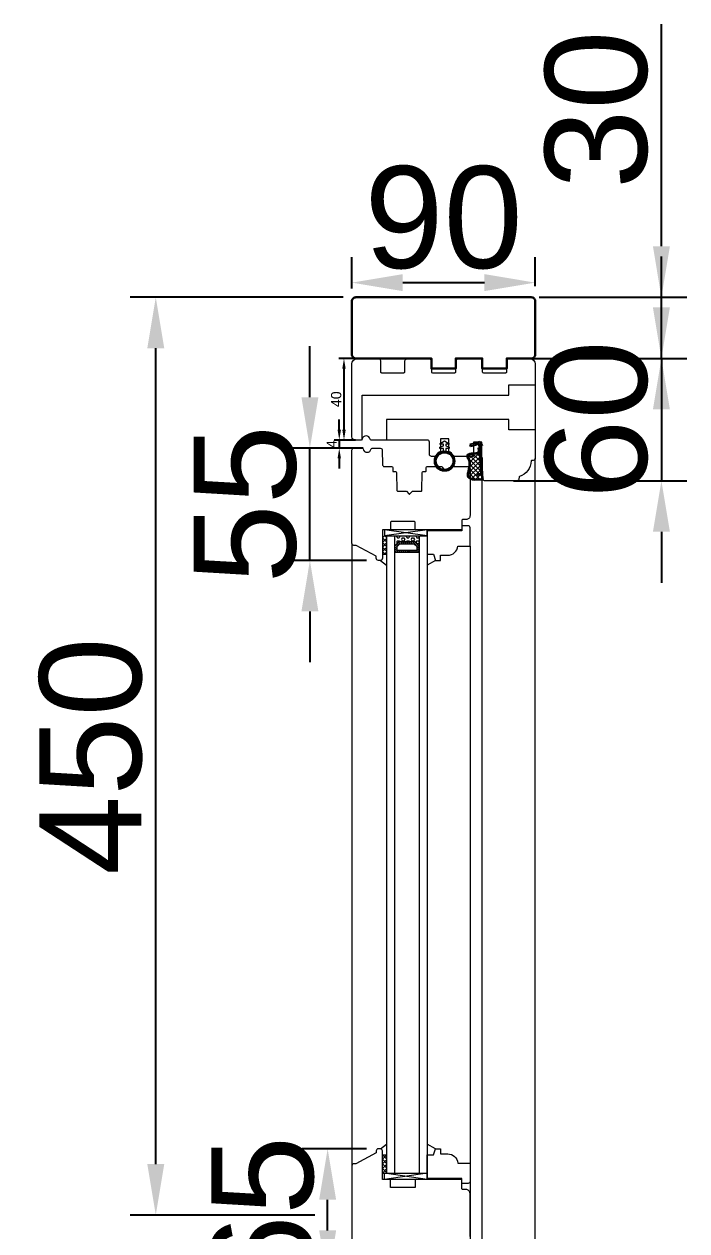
# Model space of a CAD drawing. Header units: millimetres. Extents: x 0 to 182016, y 11 to 3710.
# Drawn here: x 56104 to 56429, y 2214 to 2806 of the extents above; entities that cross this region are included whole.
import ezdxf

# ---------------------------------------------------------------- set-up
doc = ezdxf.new("R2010")
doc.units = ezdxf.units.MM
for name, color, linetype, lineweight in [('Matmenys', 10, 'Continuous', 20), ('OTHER', 251, 'Continuous', 13), ('Stakta', 7, 'Continuous', 25), ('Testinės profilio linijos', 7, 'Continuous', 5)]:
    doc.layers.add(name, color=color, linetype=linetype, lineweight=lineweight)
doc.layers.add('Stiklo paketas', color=7, linetype='Continuous')
doc.styles.get("Standard").update_dxf_attribs({"font": 'arial.ttf'})
doc.dimstyles.new('2', dxfattribs={"dimscale": 2, "dimtxt": 2.5, "dimasz": 2.5, "dimexe": 1.25, "dimexo": 0.625, "dimtad": 1, "dimtxsty": 'Standard', "dimcen": 2.5, "dimadec": 0, "dimazin": 0, "dimtfac": 1, "dimtmove": 0, "dimatfit": 3, "dimfxl": 1, "dimarcsym": 0})
doc.dimstyles.new('Padidinti matmenys', dxfattribs={"dimscale": 10, "dimtxt": 5, "dimasz": 2.5, "dimexe": 1.25, "dimexo": 0.625, "dimtad": 1, "dimdec": 1, "dimtxsty": 'Standard', "dimcen": 2.5, "dimadec": 0, "dimazin": 0, "dimtfac": 1, "dimtdec": 1, "dimtmove": 0, "dimatfit": 3, "dimfxl": 1, "dimarcsym": 0})

# ---------------------------------------------------------------- blocks, each defined once
blk = doc.blocks.new('*D1182')
at = {"layer": 'Defpoints', "color": 0, "transparency": 16777216}
for p in [(56273, 2642.19), (56260.65, 2602.19), (56267.5, 2602.19)]:
    blk.add_point(p, dxfattribs=at)
at = {"layer": 'Matmenys', "color": 0, "lineweight": -2, "transparency": 16777216}
for p, q in [((56271.75, 2642.19), (56258.15, 2642.19)), ((56260.65, 2637.19), (56260.65, 2607.19)), ((56266.25, 2602.19), (56258.15, 2602.19))]:
    blk.add_line(p, q, dxfattribs=at)
at = {"layer": 'Matmenys', "color": 0, "transparency": 16777216}
for points in [[(56259.81, 2637.19), (56261.48, 2637.19), (56260.65, 2642.19)], [(56259.81, 2607.19), (56261.48, 2607.19), (56260.65, 2602.19)]]:
    blk.add_solid(points, dxfattribs=at)
at = {"layer": 'Matmenys', "color": 0, "lineweight": 5, "transparency": 16777216, "insert": (56256.84, 2622.19), "char_height": 5, "attachment_point": 5, "rotation": 90}
blk.add_mtext('40', dxfattribs=at)
blk = doc.blocks.new('*D1183')
at = {"color": 0, "lineweight": -2, "transparency": 16777216}
for p, q in [((56416.37, 2667.19), (56416.37, 2692.19)), ((56352.25, 2642.19), (56428.87, 2642.19)), ((56416.37, 2642.19), (56416.37, 2582.19)), ((56343.75, 2582.19), (56428.87, 2582.19)), ((56416.37, 2557.19), (56416.37, 2532.19))]:
    blk.add_line(p, q, dxfattribs=at)
at = {"color": 0, "transparency": 16777216}
for points in [[(56412.21, 2667.19), (56420.54, 2667.19), (56416.37, 2642.19)], [(56412.21, 2557.19), (56420.54, 2557.19), (56416.37, 2582.19)]]:
    blk.add_solid(points, dxfattribs=at)
at = {"layer": 'Defpoints', "color": 0, "transparency": 16777216}
for p in [(56346, 2642.19), (56337.5, 2582.19), (56416.37, 2582.19)]:
    blk.add_point(p, dxfattribs=at)
at = {"color": 0, "lineweight": 5, "transparency": 16777216, "insert": (56384.59, 2612.19), "char_height": 50, "attachment_point": 5, "rotation": 90}
blk.add_mtext('60', dxfattribs=at)
blk = doc.blocks.new('*D1184')
at = {"color": 0, "lineweight": -2, "transparency": 16777216}
for p, q in [((56243.93, 2623.19), (56243.93, 2648.19)), ((56270, 2598.19), (56231.43, 2598.19)), ((56243.93, 2543.19), (56243.93, 2598.19)), ((56271.75, 2543.19), (56231.43, 2543.19)), ((56243.93, 2518.19), (56243.93, 2493.19))]:
    blk.add_line(p, q, dxfattribs=at)
at = {"color": 0, "transparency": 16777216}
for points in [[(56239.77, 2623.19), (56248.1, 2623.19), (56243.93, 2598.19)], [(56239.77, 2518.19), (56248.1, 2518.19), (56243.93, 2543.19)]]:
    blk.add_solid(points, dxfattribs=at)
at = {"layer": 'Defpoints', "color": 0, "transparency": 16777216}
for p in [(56243.93, 2598.19), (56276.25, 2598.19), (56278, 2543.19)]:
    blk.add_point(p, dxfattribs=at)
at = {"color": 0, "lineweight": 5, "transparency": 16777216, "insert": (56212.26, 2570.69), "char_height": 50, "attachment_point": 5, "rotation": 90}
blk.add_mtext('55', dxfattribs=at)
blk = doc.blocks.new('*D1185')
at = {"color": 0, "lineweight": -2, "transparency": 16777216}
for p, q in [((56264.51, 2676.44), (56264.51, 2691.86)), ((56354.51, 2677.59), (56354.51, 2691.86)), ((56289.51, 2679.36), (56329.51, 2679.36))]:
    blk.add_line(p, q, dxfattribs=at)
at = {"color": 0, "transparency": 16777216}
for points in [[(56289.51, 2683.53), (56289.51, 2675.2), (56264.51, 2679.36)], [(56329.51, 2683.53), (56329.51, 2675.2), (56354.51, 2679.36)]]:
    blk.add_solid(points, dxfattribs=at)
at = {"layer": 'Defpoints', "color": 0, "transparency": 16777216}
for p in [(56354.51, 2679.36), (56264.51, 2670.19), (56354.51, 2671.34)]:
    blk.add_point(p, dxfattribs=at)
at = {"color": 0, "lineweight": 5, "transparency": 16777216, "insert": (56309.51, 2711.14), "char_height": 50, "attachment_point": 5}
blk.add_mtext('90', dxfattribs=at)
blk = doc.blocks.new('*D1186')
at = {"layer": 'Defpoints', "color": 0, "transparency": 16777216}
for p in [(56258.33, 2598.19), (56267.5, 2602.19), (56267.75, 2598.19)]:
    blk.add_point(p, dxfattribs=at)
at = {"layer": 'Matmenys', "color": 0, "lineweight": -2, "transparency": 16777216}
for p, q in [((56258.33, 2607.19), (56258.33, 2612.19)), ((56266.25, 2602.19), (56255.83, 2602.19)), ((56266.5, 2598.19), (56255.83, 2598.19)), ((56258.33, 2602.19), (56258.33, 2598.19)), ((56258.33, 2593.19), (56258.33, 2588.19))]:
    blk.add_line(p, q, dxfattribs=at)
at = {"layer": 'Matmenys', "color": 0, "transparency": 16777216}
for points in [[(56257.5, 2607.19), (56259.17, 2607.19), (56258.33, 2602.19)], [(56257.5, 2593.19), (56259.17, 2593.19), (56258.33, 2598.19)]]:
    blk.add_solid(points, dxfattribs=at)
at = {"layer": 'Matmenys', "color": 0, "lineweight": 5, "transparency": 16777216, "insert": (56254.58, 2600.19), "char_height": 5, "attachment_point": 5, "rotation": 90}
blk.add_mtext('4', dxfattribs=at)
blk = doc.blocks.new('*D1939')
at = {"color": 0, "lineweight": -2, "ltscale": 0.1, "transparency": 16777216}
for p, q in [((56416.37, 2697.19), (56416.37, 2806.11)), ((56356.42, 2672.19), (56428.87, 2672.19)), ((56416.37, 2642.19), (56416.37, 2672.19)), ((56356.42, 2642.19), (56428.87, 2642.19)), ((56416.37, 2617.19), (56416.37, 2592.19))]:
    blk.add_line(p, q, dxfattribs=at)
at = {"color": 0, "ltscale": 0.1, "transparency": 16777216}
for points in [[(56412.21, 2697.19), (56420.54, 2697.19), (56416.37, 2672.19)], [(56412.21, 2617.19), (56420.54, 2617.19), (56416.37, 2642.19)]]:
    blk.add_solid(points, dxfattribs=at)
at = {"layer": 'Defpoints', "color": 0, "ltscale": 0.1, "transparency": 16777216}
for p in [(56350.17, 2672.19), (56416.37, 2672.19), (56350.17, 2642.19)]:
    blk.add_point(p, dxfattribs=at)
at = {"color": 0, "ltscale": 0.1, "transparency": 16777216, "insert": (56384.58, 2764.15), "char_height": 50, "attachment_point": 5, "rotation": 90}
blk.add_mtext('30', dxfattribs=at)
blk = doc.blocks.new('*D1940')
at = {"color": 0, "lineweight": -2, "ltscale": 0.1, "transparency": 16777216}
for p, q in [((56271.75, 2254.67), (56240.13, 2254.67)), ((56252.63, 2214.67), (56252.63, 2229.67)), ((56271.76, 2189.67), (56240.13, 2189.67))]:
    blk.add_line(p, q, dxfattribs=at)
at = {"color": 0, "ltscale": 0.1, "transparency": 16777216}
for points in [[(56248.46, 2229.67), (56256.8, 2229.67), (56252.63, 2254.67)], [(56248.46, 2214.67), (56256.8, 2214.67), (56252.63, 2189.67)]]:
    blk.add_solid(points, dxfattribs=at)
at = {"layer": 'Defpoints', "color": 0, "ltscale": 0.1, "transparency": 16777216}
for p in [(56252.63, 2254.67), (56278, 2254.67), (56278.01, 2189.67)]:
    blk.add_point(p, dxfattribs=at)
at = {"color": 0, "ltscale": 0.1, "transparency": 16777216, "insert": (56220.85, 2222.17), "char_height": 50, "attachment_point": 5, "rotation": 90}
blk.add_mtext('65', dxfattribs=at)
blk = doc.blocks.new('*D1941')
at = {"color": 0, "lineweight": -2, "ltscale": 0.1, "transparency": 16777216}
for p, q in [((56260.26, 2672.19), (56155.81, 2672.19)), ((56168.31, 2247.17), (56168.31, 2647.19)), ((56246.38, 2222.17), (56155.81, 2222.17))]:
    blk.add_line(p, q, dxfattribs=at)
at = {"color": 0, "ltscale": 0.1, "transparency": 16777216}
for points in [[(56164.14, 2647.19), (56172.48, 2647.19), (56168.31, 2672.19)], [(56164.14, 2247.17), (56172.48, 2247.17), (56168.31, 2222.17)]]:
    blk.add_solid(points, dxfattribs=at)
at = {"layer": 'Defpoints', "color": 0, "ltscale": 0.1, "transparency": 16777216}
for p in [(56168.31, 2672.19), (56266.51, 2672.19), (56252.63, 2222.17)]:
    blk.add_point(p, dxfattribs=at)
at = {"color": 0, "ltscale": 0.1, "transparency": 16777216, "insert": (56136.53, 2447.18), "char_height": 50, "attachment_point": 5, "rotation": 90}
blk.add_mtext('450', dxfattribs=at)

msp = doc.modelspace()

# ---------------------------------------------------------------- hatches: boundary and pattern name
at = {"lineweight": 0, "ltscale": 0.5}
h = msp.add_hatch(dxfattribs=at)
h.set_pattern_fill('ANSI37', color=256, scale=0.5, style=0)
h.set_pattern_definition([(45, (56279.5045, 2558.6922), (-1.12253, 1.12253), []), (135, (56279.5045, 2558.6922), (-1.12253, -1.12253), [])])
h.paths.add_polyline_path([(56281.5044847, 2546.1922216), (56281.5044847, 2555.1922216), (56279.5044847, 2555.1922216), (56279.5044847, 2546.1922216)])
at = {"lineweight": 0}
h = msp.add_hatch(dxfattribs=at)
h.set_pattern_fill('HEX', color=256, scale=0.25, style=0)
h.set_pattern_definition([(360, (43378.0955, 20902.4632), (-7e-16, -1.374815), [0.79375, -1.5875]), (240, (43378.0955, 20902.4632), (-1.190624716, 0.6874075), [0.79375, -1.5875]), (300, (43378.8892, 20902.4632), (-1.190624716, -0.6874075), [0.79375, -1.5875])])
h.paths.add_polyline_path([(56285.5037756, 2555.1922216), (56285.5037756, 2550.1922216), (56287.5037756, 2552.1922216), (56295.5037756, 2552.1922216), (56297.5037756, 2550.1922216), (56297.5044847, 2555.1922216)])
h = msp.add_hatch(dxfattribs=at)
h.set_pattern_fill('JIS_WOOD', color=256, style=0)
h.set_pattern_definition([(315, (43378.0955, 20902.46325), (-0.5, -0.5), [])])
h.paths.add_polyline_path([(56295.5037756, 2552.1922216), (56287.5037756, 2552.1922216), (56285.5037756, 2550.1922216), (56285.5037756, 2547.1922216), (56297.5403582, 2547.1744882), (56297.5037756, 2550.1922216)])
h.paths.add_polyline_path([(56287.9179892, 2551.1922216), (56295.0895621, 2551.1922216), (56296.5037756, 2549.7780081), (56296.5037756, 2548.1922216), (56286.5037756, 2548.1922216), (56286.5037756, 2549.7780081)], flags=16)
at = {"lineweight": 0, "ltscale": 0.5}
h = msp.add_hatch(dxfattribs=at)
h.set_pattern_fill('ANSI37', color=256, scale=0.5, style=0)
h.set_pattern_definition([(45, (56279.5045, 1198.8163), (-1.122532, 1.122532), []), (135, (56279.5045, 1198.8163), (-1.122532, -1.122532), [])])
h.paths.add_polyline_path([(56281.5044851, 2251.6690019), (56281.5044851, 2242.6690019), (56279.5044851, 2242.6690019), (56279.5044851, 2251.6690019)])
at = {"layer": 'Matmenys'}
h = msp.add_hatch(dxfattribs=at)
h.set_pattern_fill('ANSI37', color=252, scale=0.5, angle=-180, style=0)
h.set_pattern_definition([(225, (-99340.7916, -1098023.8803), (1.1225320151, -1.1225320151), []), (315, (-99340.7916, -1098023.8803), (1.1225320151, 1.1225320151), [])])
edge = h.paths.add_edge_path()
edge.add_arc((56327.6242146, 2585.7063735), 0.1, 273.5893456117, 363.5893456117, ccw=False)
edge.add_line((56327.6304751, 2585.6065696), (56326.0827893, 2585.5094864))
edge.add_arc((56326.0984406, 2585.2599768), 0.25, 93.5893456117, 273.5893456117)
edge.add_line((56326.1140918, 2585.0104672), (56328.1607967, 2585.1388529))
edge.add_arc((56328.1545362, 2585.2386567), 0.1, 273.5893456117, 363.589345619)
edge.add_line((56328.2543401, 2585.2449172), (56328.3299831, 2585.2496622))
edge.add_line((56328.3299831, 2585.2496622), (56328.4542974, 2583.2678613))
edge.add_spline(control_points=[(56328.4542974, 2583.2678613), (56328.4424951, 2583.1887028), (56328.4313196, 2583.1187111), (56328.4095256, 2583.0349603), (56328.4001398, 2583.011396), (56328.3874449, 2582.987513), (56328.3811957, 2582.9794534), (56328.3556069, 2582.9549655), (56328.3263699, 2582.9360727), (56328.2220501, 2582.9023693), (56328.1491179, 2582.8892474), (56327.8961348, 2582.8695452), (56327.6823007, 2582.8800435), (56327.2398223, 2582.8993717), (56327.0204934, 2582.9038471), (56326.6006025, 2582.9049232), (56326.3975164, 2582.9018913), (56325.807309, 2582.8891808), (56325.4392589, 2582.8760044), (56324.6860775, 2582.8762661), (56324.3093276, 2582.8947624), (56323.7162232, 2582.9979488), (56323.4886522, 2583.0578428), (56323.091551, 2583.2108784), (56322.9197633, 2583.2936278), (56322.5785956, 2583.497628), (56322.4123929, 2583.6177428), (56322.1212332, 2583.8851879), (56321.9976532, 2584.0328616), (56321.8379345, 2584.3140461), (56321.7903805, 2584.4493424), (56321.7307756, 2584.7506412), (56321.7200722, 2584.9142412), (56321.7338161, 2585.498838), (56321.8285703, 2585.9627536), (56322.0003126, 2586.8552497), (56322.0840072, 2587.2823299), (56322.2951935, 2588.3606785), (56322.4289276, 2589.0187291), (56322.5538536, 2590.011831), (56322.5843475, 2590.3154322), (56322.6086829, 2590.9374758), (56322.6011422, 2591.2533798), (56322.5162578, 2591.8025881), (56322.4549192, 2592.0386715), (56322.2824589, 2592.4393229), (56322.1876104, 2592.5979554), (56322.003342, 2592.8966142), (56321.9134845, 2593.0380715), (56321.7574014, 2593.3398543), (56321.6874313, 2593.5049071), (56321.5677, 2593.8700288), (56321.5246975, 2594.0709789), (56321.5007988, 2594.4103955), (56321.5140046, 2594.552381), (56321.5740439, 2594.7476017), (56321.610784, 2594.8129295), (56321.7193332, 2594.9396528), (56321.7913993, 2594.9988307), (56322.0554869, 2595.1559082), (56322.2965952, 2595.2374079), (56322.8470062, 2595.3540252), (56323.1552013, 2595.3905567), (56323.7514191, 2595.4438282), (56324.0389701, 2595.4630506), (56324.5694599, 2595.5064101), (56324.8177184, 2595.5285463), (56325.2225207, 2595.5647606), (56325.379924, 2595.578847), (56325.7038564, 2595.6069691), (56325.8821736, 2595.6220052), (56326.1850407, 2595.6902902), (56326.3028627, 2595.7259252), (56326.5153415, 2595.821522), (56326.6092563, 2595.8746689), (56326.75445, 2595.9933096), (56326.8094682, 2596.0489319), (56326.8985601, 2596.1726991), (56326.9314395, 2596.2363261), (56326.9796077, 2596.3551902), (56326.9964889, 2596.4122672), (56327.0224328, 2596.5128476), (56327.0321504, 2596.5572432), (56327.0411864, 2596.5982395)], knot_values=[0, 0, 0, 0, 0.2245066002, 0.2245066002, 0.377043448, 0.377043448, 0.5295802957, 0.5295802957, 0.8082977366, 0.8082977366, 1.0870151774, 1.0870151774, 1.6244414062, 1.6244414062, 2.161867635, 2.161867635, 2.6992938638, 2.6992938638, 3.7741463214, 3.7741463214, 5.0334406395, 5.0334406395, 5.8656302806, 5.8656302806, 6.5060139406, 6.5060139406, 7.1463976006, 7.1463976006, 7.7996240151, 7.7996240151, 8.3563201169, 8.3563201169, 8.9130162187, 8.9130162187, 10.239934143, 10.239934143, 11.5668520673, 11.5668520673, 13.5970761059, 13.5970761059, 14.4582175179, 14.4582175179, 15.3193589298, 15.3193589298, 15.9856015553, 15.9856015553, 16.5061017172, 16.5061017172, 17.0266018791, 17.0266018791, 17.547102041, 17.547102041, 18.1672448488, 18.1672448488, 18.7176261004, 18.7176261004, 19.1465766047, 19.1465766047, 19.5755271091, 19.5755271091, 20.3898249977, 20.3898249977, 21.2041228863, 21.2041228863, 21.9655448497, 21.9655448497, 22.7269668131, 22.7269668131, 23.2229068178, 23.2229068178, 23.7188468224, 23.7188468224, 24.0184411081, 24.0184411081, 24.2549295987, 24.2549295987, 24.4119994701, 24.4119994701, 24.5501072405, 24.5501072405, 24.6882150108, 24.6882150108, 24.8099116426, 24.8099116426, 24.8099116426, 24.8099116426], degree=3, periodic=0)
edge.add_line((56327.0411864, 2596.5982395), (56327.7240184, 2585.712634))

# ---------------------------------------------------------------- linework, layer by layer
for p, q in [((56326.7618197, 2601.0518615), (56322.4147292, 2600.068415)), ((56322.4147292, 2600.068415), (56322.635384, 2599.093063)), ((56325.8553905, 2599.8215282), (56322.635384, 2599.093063)), ((56326.7935263, 2600.546399), (56325.7450631, 2600.3092042)), ((56325.7450631, 2600.3092042), (56325.8553905, 2599.8215282)), ((56327.2515999, 2601.2304498), (56326.7525807, 2601.1991474)), ((56326.7525807, 2601.1991474), (56326.7618197, 2601.0518615)), ((56326.7935263, 2600.546399), (56327.7240184, 2585.712634)), ((56328.3180646, 2600.2001086), (56327.2515999, 2601.2304498)), ((56327.29722, 2600.5031811), (56328.2543401, 2585.2449172)), ((56328.3649626, 2599.4524679), (56327.29722, 2600.5031811)), ((56328.3180646, 2600.2001086), (56328.3649626, 2599.4524679)), ((56327.6304751, 2585.6065696), (56326.0827893, 2585.5094864)), ((56328.1607967, 2585.1388529), (56326.1140918, 2585.0104672)), ((56328.2543401, 2585.2449172), (56328.3299831, 2585.2496622))]:
    msp.add_line(p, q)
at = {"color": 1}
for p, q in [((56326.7482182, 2596.6628123), (56326.6377886, 2598.4232636)), ((56328.4542974, 2583.2678613), (56327.4986401, 2598.502806)), ((56328.7510175, 2583.223621), (56327.7897228, 2598.5484365))]:
    msp.add_line(p, q, dxfattribs=at)
at = {"lineweight": 0}
for p, q in [((56301.5037756, 2555.1922216), (56280.5037756, 2558.1922216)), ((56301.5037756, 2558.1922216), (56280.5037756, 2555.1922216)), ((56279.5044847, 2546.1922216), (56281.5044847, 2546.1922216)), ((56278.5044847, 2543.1922216), (56281.5044847, 2540.9055565)), ((56305.5044847, 2543.1922216), (56301.5044847, 2540.9055565)), ((56278.5044851, 2254.6690019), (56281.5044851, 2256.955667)), ((56305.5044851, 2254.6690019), (56301.5044851, 2256.955667)), ((56279.5044851, 2251.6690019), (56281.5044851, 2251.6690019)), ((56279.5044851, 2242.6690019), (56282.5044851, 2242.6690019)), ((56301.5037761, 2242.6690019), (56280.5037761, 2239.6690019)), ((56301.5037761, 2239.6690019), (56280.5037761, 2242.6690019))]:
    msp.add_line(p, q, dxfattribs=at)
at = {"lineweight": 9}
for p, q in [((56281.5044847, 2555.1921365), (56281.5044847, 2242.6690019)), ((56285.5044847, 2555.1921365), (56285.5044847, 2242.6690019)), ((56297.5044847, 2555.1921365), (56297.5044847, 2242.6690019)), ((56301.5044847, 2555.1921365), (56301.5044847, 2242.6690019)), ((56322.5044847, 2550.1922216), (56322.5044847, 1402.9617728))]:
    msp.add_line(p, q, dxfattribs=at)
at = {"lineweight": 30}
msp.add_lwpolyline([(56266.5132497, 2642.192222), (56302.7632504, 2642.192222), (56303.5132497, 2642.192222), (56303.5132497, 2637.192222), (56315.5132497, 2637.192222), (56315.5132497, 2642.192222), (56327.7632504, 2642.192222), (56328.5132497, 2642.192222), (56328.5132497, 2637.192222), (56340.5132497, 2637.192222), (56340.5132497, 2642.192222), (56352.5132497, 2642.192222, 0.4142135624), (56354.5132497, 2644.192222), (56354.5132497, 2670.192222), (56354.5132497, 2670.192222, 0.4142135624), (56352.5132497, 2672.192222), (56266.5132497, 2672.192222, 0.4142135624), (56264.5132497, 2670.192222), (56264.5132497, 2644.192222, 0.4142135624)], format="xyb", close=True, dxfattribs=at)
at = {"lineweight": 5}
msp.add_lwpolyline([(56269.5130477, 2602.1922216), (56269.5130477, 2624.1922216), (56341.5132497, 2624.1922216), (56341.5132497, 2629.1922216), (56354.5132497, 2629.1922216), (56354.5132497, 2607.1922216), (56341.5132497, 2607.1922216), (56341.5132497, 2612.1922216), (56281.5130477, 2612.1922216), (56281.5130477, 2602.1922216)], dxfattribs=at)
at = {"lineweight": 0}
for points in [[(56301.5037756, 2558.1922216), (56280.5037756, 2558.1922216), (56280.5037756, 2555.1922216), (56301.5037756, 2555.1922216)], [(56295.5037756, 2552.1922216), (56287.5037756, 2552.1922216), (56285.5037756, 2550.1922216), (56285.5037756, 2547.1922216), (56297.5037756, 2547.1922216), (56297.5037756, 2550.1922216)], [(56295.0895621, 2551.1922216), (56287.9179892, 2551.1922216), (56286.5037756, 2549.7780081), (56286.5037756, 2548.1922216), (56296.5037756, 2548.1922216), (56296.5037756, 2549.7780081)], [(56301.5037761, 2239.6690019), (56280.5037761, 2239.6690019), (56280.5037761, 2242.6690019), (56301.5037761, 2242.6690019)]]:
    msp.add_lwpolyline(points, close=True, dxfattribs=at)
for points in [[(56316.5044847, 2550.1922216), (56322.5044847, 2550.1922216), (56322.5044847, 2559.1922216, 0.4142135624), (56321.5044847, 2560.1922216), (56318.5044847, 2560.1922216), (56318.5044847, 2557.6922216), (56301.5044847, 2557.6922216), (56301.5044847, 2546.1922216), (56304.5044847, 2546.1922216), (56305.5044847, 2543.1922216), (56308.0044847, 2543.1922216), (56308.0044847, 2545.6922216), (56311.5295475, 2545.6922216, 0.3851703882), (56316.5044847, 2550.1922216)], [(56316.5044851, 2247.6690019), (56322.5044851, 2247.6690019), (56322.5044851, 2238.6690019, -0.4142135624), (56321.5044851, 2237.6690019), (56318.5044851, 2237.6690019), (56318.5044851, 2240.1690019), (56301.5044851, 2240.1690019), (56301.5044851, 2251.6690019), (56304.5044851, 2251.6690019), (56305.5044851, 2254.6690019), (56308.0044851, 2254.6690019), (56308.0044851, 2252.1690019), (56311.5295479, 2252.1690019, -0.3851703882), (56316.5044851, 2247.6690019)]]:
    msp.add_lwpolyline(points, format="xyb", dxfattribs=at)
at = {"color": 18, "linetype": 'ByBlock', "true_color": 0x000000}
for radius in [4.85, 4.25]:
    msp.add_circle((56310.0034192, 2591.8661488), radius, dxfattribs=at)
for centre, radius, start, end in [((56327.6242146, 2585.7063735), 0.1, 273.5893456106, 3.5893456092), ((56326.0984406, 2585.2599768), 0.25, 93.5893456106, 273.5893456106), ((56328.1545362, 2585.2386567), 0.1, 273.5893456106, 3.5893456092)]:
    msp.add_arc(centre, radius, start, end)
at = {"color": 1}
msp.add_spline([(56328.7510175, 2583.223621), (56328.6605208, 2582.8621207), (56327.3866623, 2582.5925798), (56322.6942893, 2583.0809691), (56321.604283, 2584.1241669), (56321.5856666, 2586.2876388), (56321.9160405, 2587.9856786), (56322.2629569, 2590.1511195), (56322.0635281, 2592.1878411), (56321.5873591, 2593.0160859), (56321.3070958, 2594.870626), (56324.0192743, 2595.7630719), (56325.4981499, 2595.8902395), (56326.1854178, 2596.0082108), (56326.6273031, 2596.3104165), (56326.7482182, 2596.6628123)], degree=3, dxfattribs=at)
msp.add_open_spline([(56328.4542974, 2583.2678613), (56328.4424951, 2583.1887028), (56328.4313196, 2583.1187111), (56328.4095256, 2583.0349603), (56328.4001398, 2583.011396), (56328.3874449, 2582.987513), (56328.3811957, 2582.9794534), (56328.3556069, 2582.9549655), (56328.3263699, 2582.9360727), (56328.2220501, 2582.9023693), (56328.1491179, 2582.8892474), (56327.8961348, 2582.8695452), (56327.6823007, 2582.8800435), (56327.2398223, 2582.8993717), (56327.0204934, 2582.9038471), (56326.6006025, 2582.9049232), (56326.3975164, 2582.9018913), (56325.807309, 2582.8891808), (56325.4392589, 2582.8760044), (56324.6860775, 2582.8762661), (56324.3093276, 2582.8947624), (56323.7162232, 2582.9979488), (56323.4886522, 2583.0578428), (56323.091551, 2583.2108784), (56322.9197633, 2583.2936278), (56322.5785956, 2583.497628), (56322.4123929, 2583.6177428), (56322.1212332, 2583.8851879), (56321.9976532, 2584.0328616), (56321.8379345, 2584.3140461), (56321.7903805, 2584.4493424), (56321.7307756, 2584.7506412), (56321.7200722, 2584.9142412), (56321.7338161, 2585.498838), (56321.8285703, 2585.9627536), (56322.0003126, 2586.8552497), (56322.0840072, 2587.2823299), (56322.2951935, 2588.3606785), (56322.4289276, 2589.0187291), (56322.5538536, 2590.011831), (56322.5843475, 2590.3154322), (56322.6086829, 2590.9374758), (56322.6011422, 2591.2533798), (56322.5162578, 2591.8025881), (56322.4549192, 2592.0386715), (56322.2824589, 2592.4393229), (56322.1876104, 2592.5979554), (56322.003342, 2592.8966142), (56321.9134845, 2593.0380715), (56321.7574014, 2593.3398543), (56321.6874313, 2593.5049071), (56321.5677, 2593.8700288), (56321.5246975, 2594.0709789), (56321.5007988, 2594.4103955), (56321.5140046, 2594.552381), (56321.5740439, 2594.7476017), (56321.610784, 2594.8129295), (56321.7193332, 2594.9396528), (56321.7913993, 2594.9988307), (56322.0554869, 2595.1559082), (56322.2965952, 2595.2374079), (56322.8470062, 2595.3540252), (56323.1552013, 2595.3905567), (56323.7514191, 2595.4438282), (56324.0389701, 2595.4630506), (56324.5694599, 2595.5064101), (56324.8177184, 2595.5285463), (56325.2225207, 2595.5647606), (56325.379924, 2595.578847), (56325.7038564, 2595.6069691), (56325.8821736, 2595.6220052), (56326.1850407, 2595.6902902), (56326.3028627, 2595.7259252), (56326.5153415, 2595.821522), (56326.6092563, 2595.8746689), (56326.75445, 2595.9933096), (56326.8094682, 2596.0489319), (56326.8985601, 2596.1726991), (56326.9314395, 2596.2363261), (56326.9796077, 2596.3551902), (56326.9964889, 2596.4122672), (56327.0224328, 2596.5128476), (56327.0321504, 2596.5572432), (56327.0411864, 2596.5982395)], degree=3, knots=[0, 0, 0, 0, 0.2245066002, 0.2245066002, 0.377043448, 0.377043448, 0.5295802957, 0.5295802957, 0.8082977366, 0.8082977366, 1.0870151774, 1.0870151774, 1.6244414062, 1.6244414062, 2.161867635, 2.161867635, 2.6992938638, 2.6992938638, 3.7741463214, 3.7741463214, 5.0334406395, 5.0334406395, 5.8656302806, 5.8656302806, 6.5060139406, 6.5060139406, 7.1463976006, 7.1463976006, 7.7996240151, 7.7996240151, 8.3563201169, 8.3563201169, 8.9130162187, 8.9130162187, 10.239934143, 10.239934143, 11.5668520673, 11.5668520673, 13.5970761059, 13.5970761059, 14.4582175179, 14.4582175179, 15.3193589298, 15.3193589298, 15.9856015553, 15.9856015553, 16.5061017172, 16.5061017172, 17.0266018791, 17.0266018791, 17.547102041, 17.547102041, 18.1672448488, 18.1672448488, 18.7176261004, 18.7176261004, 19.1465766047, 19.1465766047, 19.5755271091, 19.5755271091, 20.3898249977, 20.3898249977, 21.2041228863, 21.2041228863, 21.9655448497, 21.9655448497, 22.7269668131, 22.7269668131, 23.2229068178, 23.2229068178, 23.7188468224, 23.7188468224, 24.0184411081, 24.0184411081, 24.2549295987, 24.2549295987, 24.4119994701, 24.4119994701, 24.5501072405, 24.5501072405, 24.6882150108, 24.6882150108, 24.8099116426, 24.8099116426, 24.8099116426, 24.8099116426], dxfattribs=at)
at = {"layer": 'OTHER'}
msp.add_lwpolyline([(56309.393393, 2596.6693587), (56309.393393, 2598.0852675), (56307.7481117, 2598.0852675), (56307.7481117, 2598.6109496), (56309.393393, 2599.3542906), (56309.393393, 2600.1469103), (56307.7481117, 2600.1469103), (56307.7481117, 2600.3658011), (56310.0034192, 2601.8686823), (56312.2587267, 2600.3658011), (56312.2587267, 2600.1469103), (56310.6134454, 2600.1469103), (56310.6134454, 2599.3542906), (56312.2587267, 2598.6109496), (56312.2587267, 2598.0852675), (56310.6134454, 2598.0852675), (56310.6134454, 2596.6693587)], dxfattribs=at)
at = {"layer": 'Stakta', "color": 18, "lineweight": 5, "true_color": 0x000000}
for points in [[(56314.8165912, 2594.1922216, -0.2720281141), (56314.3798269, 2594.4488352, 0.164173551), (56312.0121841, 2596.5975463), (56312.0121841, 2602.6922216), (56308.0121841, 2602.6922216), (56308.0121841, 2596.5975463, 0.164173551), (56305.6445414, 2594.4488352, -0.2720281141), (56305.2077771, 2594.1922216), (56303.5743758, 2594.1922216, -0.4116598905), (56302.5744139, 2595.1834951), (56302.5219004, 2601.2009482, 0.4116598905), (56301.5219385, 2602.1922216), (56273.9627394, 2602.1922216, -0.3563939587), (56273.4728415, 2602.5922216, 0.8164965809), (56269.5536579, 2602.5922216, -0.3563939587), (56269.0637599, 2602.1922216), (56266.0132497, 2602.1922216, -0.4142135624), (56264.5132497, 2603.6922216), (56264.5132497, 2639.192222, -0.4142135624), (56267.5132497, 2642.192222), (56277.5132497, 2642.192222, -0.4142135624), (56278.5132497, 2641.192222), (56278.5132497, 2635.692222, 0.4142135624), (56279.0132497, 2635.192222), (56290.0132497, 2635.192222, 0.4142135624), (56290.5132497, 2635.692222), (56290.5132497, 2640.992222, -0.4142135624), (56291.5132497, 2641.992222), (56302.5132497, 2641.992222, -0.4142135624), (56303.5132497, 2640.992222), (56303.5132497, 2635.692222, 0.4142135624), (56304.0132497, 2635.192222), (56315.0132497, 2635.192222, 0.4142135624), (56315.5132497, 2635.692222), (56315.5132497, 2640.992222, -0.4142135624), (56316.5132497, 2641.992222), (56327.5132497, 2641.992222, -0.4142135624), (56328.5132497, 2640.992222), (56328.5132497, 2635.692222, 0.4142135624), (56329.0132497, 2635.192222), (56340.0132497, 2635.192222, 0.4142135624), (56340.5132497, 2635.692222), (56340.5132497, 2641.192222, -0.4142135624), (56341.5132497, 2642.192222), (56351.5132497, 2642.192222, -0.4142135624), (56354.5132497, 2639.192222), (56354.5132497, 2593.1922216, -0.4142135624), (56353.5132497, 2592.1922216), (56352.803923, 2592.1922216, 0.4001549105), (56352.504272, 2591.906687, -0.3090857966), (56346.7159887, 2584.2573763, 0.3199404334), (56346.5113588, 2583.9755532), (56346.5044467, 2583.1834951, -0.4116598905), (56345.5044847, 2582.1922216), (56329.6092833, 2582.1922216, -0.4116598905), (56328.6093214, 2583.1834951), (56328.5219004, 2593.2009482, 0.2023892741), (56328.2132497, 2593.9147788), (56328.2132497, 2601.1922216), (56324.2132497, 2601.1922216), (56324.2132497, 2594.1922216)], [(56284.8941914, 2586.6922216), (56285.947313, 2586.6922216, -0.4091108014), (56286.4472368, 2586.2009478), (56286.5993396, 2577.4869859, 0.4091108014), (56286.8992939, 2577.1922216), (56290.9231139, 2577.1922216, -0.1989123674), (56291.2766673, 2577.045775), (56292.5423527, 2575.7800896, 0.4142135624), (56292.9666168, 2575.7800896), (56294.2323022, 2577.045775, -0.1989123674), (56294.5858556, 2577.1922216), (56298.6096756, 2577.1922216, 0.4091108014), (56298.9096299, 2577.4869859), (56299.0617326, 2586.2009478, -0.4091108014), (56299.5616565, 2586.6922216), (56300.6147781, 2586.6922216, 0.4040262259), (56300.9145954, 2586.9817518), (56300.9749356, 2588.7096714, -0.4040262258), (56301.474631, 2589.1922216), (56308.554995, 2589.1922216, -0.3563939587), (56309.0448929, 2588.7922216, 0.8164965809), (56312.9640765, 2588.7922216, -0.3563939587), (56313.4539745, 2589.1922216), (56321.5044847, 2589.1922216, -0.4142135624), (56322.5044847, 2588.1922216), (56322.5044847, 2565.1922216, -0.4142135624), (56320.5044847, 2563.1922216), (56318.8018781, 2563.1922216, 0.4116598905), (56318.5018895, 2562.8948396), (56318.4651758, 2558.6878584, -0.4116598905), (56317.9651948, 2558.1922216), (56296.0350478, 2558.1922216, -0.4116598905), (56295.5350669, 2558.6878584), (56295.50708, 2561.8948396, 0.4116598905), (56295.2070914, 2562.1922216), (56283.8018781, 2562.1922216, 0.4116598905), (56283.5018895, 2561.8948396), (56283.4739026, 2558.6878584, -0.4116598905), (56282.9739217, 2558.1922216), (56279.5044847, 2558.1922216), (56279.5044847, 2544.1922216, -0.4142135624), (56278.5044847, 2543.1922216), (56277.5132497, 2543.1922216, -0.4116598905), (56276.5132878, 2544.1834951), (56276.5044847, 2545.1922216), (56266.6145565, 2550.4507897, 0.1227845609), (56266.3798207, 2550.5093159), (56265.5044847, 2550.5093159, -0.4142135624), (56264.5044847, 2551.5093159), (56264.5044847, 2597.1922216, -0.4142135624), (56265.5044847, 2598.1922216), (56269.554995, 2598.1922216, -0.3563939587), (56270.0448929, 2597.7922216, 0.8164965809), (56273.9640765, 2597.7922216, -0.3563939587), (56274.4539745, 2598.1922216), (56278.4346317, 2598.1922216, -0.4116598905), (56279.4345936, 2597.2009482), (56279.495834, 2590.1834951, 0.4116598905), (56280.4957959, 2589.1922216), (56284.0343214, 2589.1922216, -0.4040361542), (56284.5340338, 2588.7096714), (56284.5943741, 2586.9817518, 0.4040262258)]]:
    msp.add_lwpolyline(points, format="xyb", close=True, dxfattribs=at)
at = {"layer": 'Stiklo paketas', "lineweight": 5}
msp.add_lwpolyline([(56322.5044851, 2211.6690019), (56322.5044851, 2232.6690019, 0.4142135624), (56320.5044851, 2234.6690019), (56318.8018785, 2234.6690019, -0.4116598905), (56318.5018899, 2234.966384), (56318.4651761, 2239.1733652, 0.4116598905), (56317.9651951, 2239.6690019), (56295.5044851, 2239.6690019), (56295.5044851, 2235.6690019), (56283.5044851, 2235.6690019), (56283.5044851, 2239.6690019), (56279.5044851, 2239.6690019), (56279.5044851, 2253.6690019, 0.4142135624), (56278.5044851, 2254.6690019), (56277.5044851, 2254.6690019, 0.4142135624), (56276.5044851, 2253.6690019), (56276.5044851, 2252.6690019), (56266.5044851, 2247.3519076), (56265.5044851, 2247.3519076, 0.4142135624), (56264.5044851, 2246.3519076), (56264.5044851, 2198.6503757, 0.2773245441)], format="xyb", dxfattribs=at)
at = {"layer": 'Testinės profilio linijos', "lineweight": 5}
for p, q in [((56328.5044847, 1361.0302358), (56328.5044847, 2593.37824)), ((56354.5044849, 1361.1611677), (56354.5044837, 2593.0601039)), ((56264.5044853, 2551.5082462), (56264.5044847, 1400.980399))]:
    msp.add_line(p, q, dxfattribs=at)

# ---------------------------------------------------------------- dimensions: what is measured, and where the dimension line sits
at = {"color": 1, "ltscale": 0.1}
for base, p1, p2, picture, middle in [((56416.3724686, 2672.192222), (56350.1687614, 2642.192222), (56350.1687614, 2672.192222), '*D1939', (56384.576766, 2764.1516354)), ((56168.3098563, 2672.192222), (56252.6291229, 2222.1690019), (56266.5132497, 2672.192222), '*D1941', (56136.5312069, 2447.180612))]:
    dim = msp.add_linear_dim(base=base, p1=p1, p2=p2, angle=90, dimstyle='Padidinti matmenys', dxfattribs=at)
    dim.commit()
    dim.dimension.update_dxf_attribs({"geometry": picture, "text_midpoint": middle})
at = {"color": 1, "lineweight": 5}
dim = msp.add_linear_dim(base=(56354.5132497, 2679.3631157), p1=(56264.5132497, 2670.192222), p2=(56354.5132497, 2671.3435327), dimstyle='Padidinti matmenys', dxfattribs=at)
dim.commit()
dim.dimension.update_dxf_attribs({"geometry": '*D1185', "text_midpoint": (56309.5132497, 2679.3631157), "dimtype": 160})
for base, p1, p2, picture, middle in [((56416.3724686, 2582.1922216), (56346.0044847, 2642.1922216), (56337.5044847, 2582.1922216), '*D1183', (56416.3724686, 2612.1922216)), ((56243.9329812, 2598.1922216), (56278.0044847, 2543.1922216), (56276.2544847, 2598.1922216), '*D1184', (56243.9329812, 2570.6922216))]:
    dim = msp.add_linear_dim(base=base, p1=p1, p2=p2, angle=90, dimstyle='Padidinti matmenys', dxfattribs=at)
    dim.commit()
    dim.dimension.update_dxf_attribs({"geometry": picture, "text_midpoint": middle, "dimtype": 160})
at = {"color": 1, "ltscale": 0.1}
dim = msp.add_linear_dim(base=(56252.6291229, 2254.6690019), p1=(56278.0088676, 2189.6690019), p2=(56278.0044851, 2254.6690019), angle=90, dimstyle='Padidinti matmenys', dxfattribs=at)
dim.commit()
dim.dimension.update_dxf_attribs({"geometry": '*D1940', "text_midpoint": (56252.6291229, 2222.1690019), "dimtype": 160})
at = {"layer": 'Matmenys', "lineweight": 5}
for base, p1, p2, picture, middle in [((56260.6452904, 2602.1922216), (56273.0044847, 2642.1922216), (56267.5044847, 2602.1922216), '*D1182', (56260.6452904, 2622.1922216)), ((56258.3320927, 2598.1922216), (56267.5044847, 2602.1922216), (56267.7544847, 2598.1922216), '*D1186', (56258.3320927, 2600.1922216))]:
    dim = msp.add_linear_dim(base=base, p1=p1, p2=p2, angle=90, dimstyle='2', dxfattribs=at)
    dim.commit()
    dim.dimension.update_dxf_attribs({"geometry": picture, "text_midpoint": middle, "dimtype": 160})

doc.saveas('drawing.dxf')
